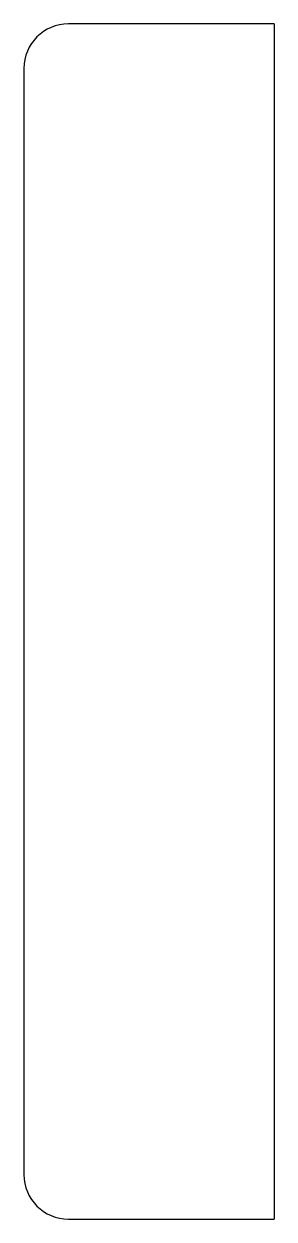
# Model space of a CAD drawing. Header units: millimetres. Extents: x 2591.2 to 2594.7, y 1558 to 1574.7.
import ezdxf

# ---------------------------------------------------------------- set-up
doc = ezdxf.new("R2010")
doc.units = ezdxf.units.MM
doc.layers.add('steel', color=7, linetype='Continuous')

msp = doc.modelspace()

# ---------------------------------------------------------------- linework, layer by layer
msp.add_line((2594.721, 1574.741), (2594.721, 1557.966))
at = {"layer": 'steel'}
for p, q in [((2594.721, 1574.741), (2591.839, 1574.741)), ((2591.214, 1574.116), (2591.214, 1558.591)), ((2591.839, 1557.966), (2594.721, 1557.966))]:
    msp.add_line(p, q, dxfattribs=at)
for centre, start, end in [((2591.839, 1574.116), 90, 180), ((2591.839, 1558.591), 180, 270)]:
    msp.add_arc(centre, 0.625, start, end, dxfattribs=at)

doc.saveas('drawing.dxf')
